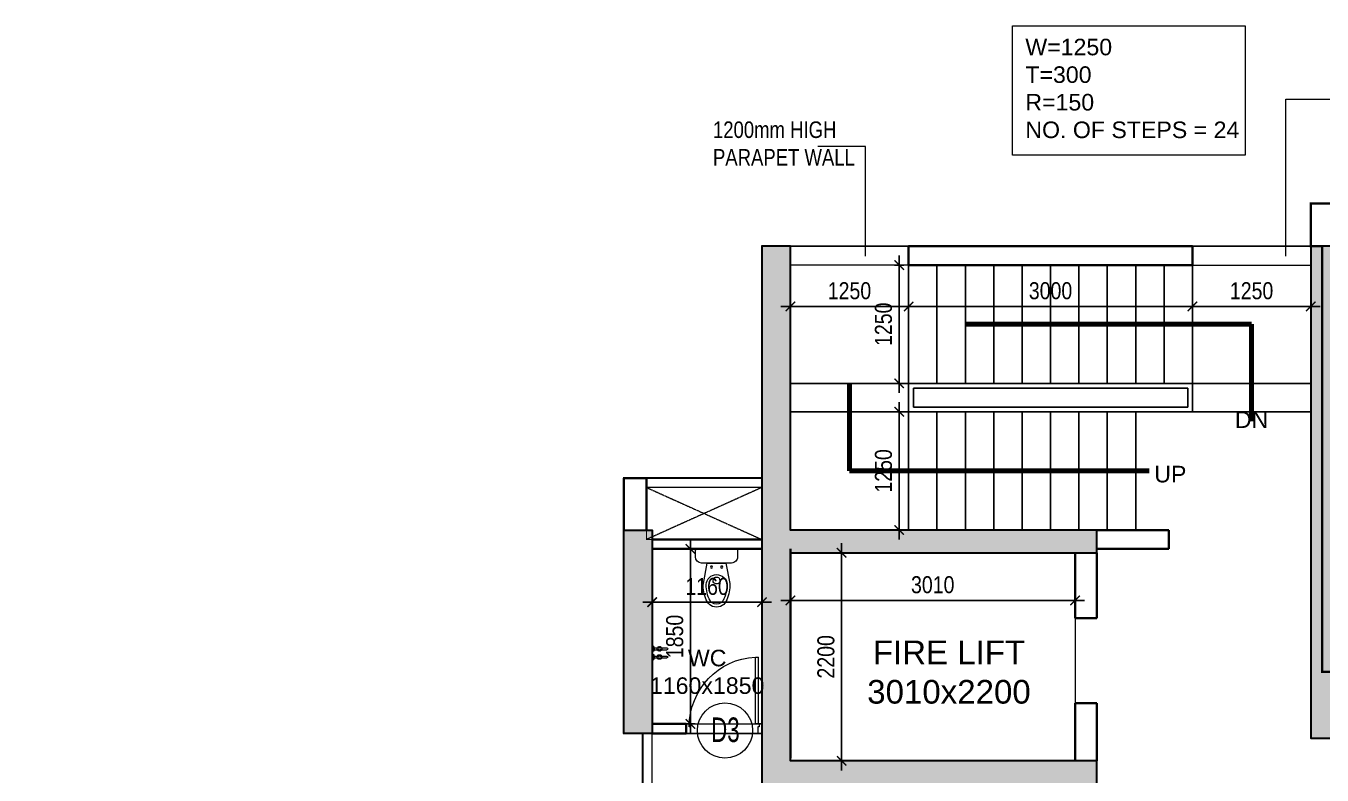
# Model space of a CAD drawing. Header units: millimetres. Extents: x 3650 to 49311, y 3096 to 28325.
# Drawn here: x 16007 to 29706, y 19191 to 27109 of the extents above; entities that cross this region are included whole.
import ezdxf
from ezdxf.enums import TextEntityAlignment as Align

# ---------------------------------------------------------------- set-up
doc = ezdxf.new("R2010")
doc.units = ezdxf.units.MM
doc.linetypes.add('HIDDEN', pattern=[0.375, 0.25, -0.125])
for name, color, linetype, lineweight in [('13SC1', 7, 'Continuous', 15), ('25GR1', 7, 'Continuous', 15), ('DIM', 23, 'Continuous', 25), ('DIM 02', 13, 'Continuous', 15), ('DOOR', 36, 'Continuous', 15), ('ELE', 36, 'Continuous', 20), ('FIXTURE', 8, 'Continuous', 9), ('GPMTAG', 7, 'Continuous', 15), ('HATCH', 8, 'Continuous', 13), ('Railing', 34, 'Continuous', 20), ('S-COLUMN HATCH', 254, 'Continuous', 13), ('S-TYPICAL COLUMN', 240, 'Continuous', 30), ('STAIR', 6, 'Continuous', 25), ('TEXT', 7, 'Continuous', 20), ('WALL', 40, 'Continuous', 35)]:
    doc.layers.add(name, color=color, linetype=linetype, lineweight=lineweight)
doc.layers.add('AREA', color=1, linetype='Continuous')
doc.styles.add('arial', font='arial.ttf', dxfattribs={"width": 0.75})
doc.styles.add('ARIAL-NARROW', font='')
doc.styles.add('MM', font='arial.ttf', dxfattribs={"width": 0.65})
doc.styles.get("Standard").update_dxf_attribs({"font": 'arial.ttf'})
doc.styles.add('STYOTY', font='ROMANS.shx', dxfattribs={"width": 0.65, "height": 200})
doc.styles.add('SUNIL', font='romans.shx', dxfattribs={"height": 90})
doc.styles.get('ARIAL-NARROW').set_extended_font_data('Arial Narrow')
doc.dimstyles.new('MM', dxfattribs={"dimscale": 100, "dimtxt": 2, "dimasz": 1, "dimexe": 0.5, "dimexo": 0.5, "dimgap": 0.25, "dimtad": 1, "dimdec": 3, "dimdsep": 46, "dimtxsty": 'MM', "dimblk": 'ARCHTICK', "dimcen": -3, "dimdle": 0.5, "dimadec": 0, "dimazin": 0, "dimtfac": 1, "dimtdec": 3, "dimtofl": 0, "dimtmove": 2, "dimatfit": 3, "dimfxl": 1, "dimtolj": 1, "dimtzin": 0, "dimlwd": -1, "dimlwe": -1, "dimarcsym": 0})
doc.dimstyles.new('MM 75', dxfattribs={"dimscale": 100, "dimtxt": 1.8, "dimasz": 1, "dimexe": 0.5, "dimexo": 0.5, "dimgap": 0.75, "dimtad": 1, "dimdec": 4, "dimdsep": 46, "dimtxsty": 'ARIAL-NARROW', "dimblk": 'ARCHTICK', "dimcen": -3, "dimdle": 1, "dimadec": 0, "dimazin": 0, "dimtfac": 1, "dimtdec": 4, "dimtofl": 0, "dimtmove": 1, "dimatfit": 3, "dimfxl": 1, "dimtolj": 1, "dimtzin": 0, "dimlwd": -1, "dimlwe": -1, "dimarcsym": 0})
doc.dimstyles.new('SUB- DIM', dxfattribs={"dimscale": 200, "dimtxt": 2.5, "dimasz": 1, "dimexe": 1, "dimexo": 1, "dimgap": 0.5, "dimtad": 1, "dimdec": 4, "dimrnd": 5, "dimdsep": 46, "dimtxsty": 'arial', "dimblk": 'ARCHTICK', "dimcen": -1.5, "dimdle": 1, "dimadec": 0, "dimazin": 0, "dimtfac": 1, "dimtdec": 4, "dimtofl": 0, "dimtmove": 1, "dimatfit": 3, "dimldrblk": 'DOTSMALL', "dimfxl": 1, "dimtolj": 1, "dimtzin": 0, "dimlwd": 13, "dimlwe": 13, "dimarcsym": 0})

# ---------------------------------------------------------------- blocks, each defined once
blk = doc.blocks.new('G$C249D5FE5')
at = {"layer": 'S-COLUMN HATCH'}
h = blk.add_hatch(color=256, dxfattribs=at)
h.dxf.hatch_style = 1
h.paths.add_polyline_path([(22374.99999998789, 15325.00000006275), (19134.99999999197, 15325.00000006275), (19134.99999999744, 18325.0000000617), (18835.00000002177, 18325.00000007311), (18835.00000001129, 12585.00000008586), (22374.99999998789, 12585.00000008586), (22374.99999998789, 12885.00000006449), (19134.99999998731, 12885.00000006449), (19134.9999999915, 15085.00000006275), (22374.99999998789, 15085.00000006275)])
h = blk.add_hatch(color=256, dxfattribs=at)
h.dxf.hatch_style = 1
h.paths.add_polyline_path([(24635.00000001804, 18325.00000002049), (24635.00000003551, 13125.00000002043), (24875.00000003248, 13125.00000002043), (24875.00000003248, 18325.00000002049)])
h = blk.add_hatch(color=256, dxfattribs=at)
h.dxf.hatch_style = 1
h.paths.add_polyline_path([(17675.00000002363, 13175.0000000213), (17375.00000002363, 13175.0000000213), (17375.00000002363, 15325.00000004203), (17675.00000002363, 15325.00000004203)])
at = {"layer": 'S-TYPICAL COLUMN', "ltscale": 500}
for points in [[(22375.00000000594, 15325.00000006275), (19135.0000000099, 15325.00000006275), (19135.00000001548, 18325.0000000617), (18835.00000003981, 18325.00000007311), (18835.00000002922, 12585.00000008586), (22375.00000000594, 12585.00000008586), (22375.00000000594, 12885.00000006449), (19135.00000000547, 12885.00000006449), (19135.00000000943, 15085.00000006275), (22375.00000000594, 15085.00000006275)], [(22374.99999998789, 15325.00000006275), (19134.99999999197, 15325.00000006275), (19134.99999999744, 18325.0000000617), (18835.00000002177, 18325.00000007311), (18835.00000001129, 12585.00000008586), (22374.99999998789, 12585.00000008586), (22374.99999998789, 12885.00000006449), (19134.99999998731, 12885.00000006449), (19134.9999999915, 15085.00000006275), (22374.99999998789, 15085.00000006275)]]:
    blk.add_lwpolyline(points, close=True, dxfattribs=at)
for points, elevation in [([(24635.00000001804, 18325.00000002049), (24635.00000003551, 13125.00000002043), (24875.00000003248, 13125.00000002043), (24875.00000003248, 18325.00000002049)], 1.230111079861956e-06), ([(17675.00000002363, 13175.0000000213), (17375.00000002363, 13175.0000000213), (17375.00000002363, 15325.00000004203), (17675.00000002363, 15325.00000004203)], -1.235097883594389e-06)]:
    blk.add_lwpolyline(points, close=True, dxfattribs=dict(at, elevation=elevation))
blk = doc.blocks.new('otyd')
at = {"layer": '13SC1', "color": 7}
blk.add_circle((0, -1.455191522836685e-11), 250, dxfattribs=at)
at = {"layer": '25GR1', "color": 1, "true_color": 0xf00000, "style": 'STYOTY', "width": 0.65, "flags": 1}
for tag, p in [('01', (0, -94.23371437488095)), ('02', (3.236425106180832, -587.900374641591))]:
    blk.add_attdef(tag, text='', height=200, dxfattribs=at).set_placement(p, align=Align.CENTER)
blk = doc.blocks.new('A$C4FE840BA')
at = {"layer": 'FIXTURE'}
for points in [[(14.1208601448161, 24.44407391432469, 0.1817979282729892), (11.68713448963535, 26.63839633574389, 0.189235349368511), (7.865384016782628, 26.63839634162286, 0.1817979290515732), (5.431658348403288, 24.44407391521963, 0.1157038047349645), (3.583264775370478, 17.11443053686525, 0.0492379327700752), (3.67288941456354, 16.02054373063583), (5.403634847971261, 6.517242860092665), (14.14888364478247, 6.517242860092665), (15.87962907819019, 16.02054373063583, 0.0492379327701343), (15.9692537173978, 17.11443053686525, 0.1157038047194663)], [(12.79538422486803, 23.9656259718322, 0.1299076688107221), (11.8235350587056, 25.0109396881453, 0.2891179676287827), (7.732524499951977, 25.01317402705172, 0.1304974936280133), (6.756481293414253, 23.96320676437608, 0.1279392936789841), (4.980432205353281, 16.54199187876656, 0.9694355591215976), (14.58155617966258, 16.5419918788757, 0.127945412648691)], [(11.29122837315662, 14.77901260793442, 0.2734446899225714), (11.0670417483343, 15.6996077006188, 0.1643553333346463), (9.780994192507933, 16.17244953594491, 0.1779961486487064), (8.467335801789886, 15.69055698376178, 0.261325117327393), (8.255854635965079, 14.8044457919168), (8.548642814203049, 13.54162142039422, 0.2535526231497571), (9.315476951436722, 13.07610417932301), (10.24651143357914, 13.07610417932301, 0.2800786434256857), (10.98599248583195, 13.54162142039422)], [(16.75862873306323, 6.517242860092665), (2.793111500970553, 6.517242860092665, 0.4142135623731086), (8.0545578385e-06, 3.724139413679949), (8.0545578385e-06, 0.9310359672599589, 0.4142135623730839), (0.9310425366857088, 1.4851175365e-06), (18.62069769734808, 1.4851175365e-06, 0.4142135623730839), (19.5517321794905, 0.9310359672599589), (19.5517321794905, 3.724139413679949, 0.4142135623731152)]]:
    blk.add_lwpolyline(points, format="xyb", close=True, dxfattribs=at)
for centre in [(7.394878980398062, 8.37931182437751), (12.16710940471967, 8.37931182437751)]:
    blk.add_circle(centre, 0.4732163856912507, dxfattribs=at)
blk = doc.blocks.new('TAP')
at = {"layer": 'FIXTURE'}
for p, q in [((2306319.409131559, -385796.387249271), (2306319.409131559, -385733.1249583761)), ((2306338.575798225, -385796.387249271), (2306338.575798225, -385733.1249583761)), ((2306405.768827665, -385796.387249271), (2306405.768827665, -385733.1249583761)), ((2306424.935494332, -385796.387249271), (2306424.935494332, -385733.1249583761)), ((2306303.436909336, -385873.6805139581), (2306354.548020447, -385873.6805139581)), ((2306303.436909336, -385876.8749583761), (2306303.436909336, -385873.6805139581)), ((2306303.436909336, -385876.8749583761), (2306354.548020447, -385876.8749583761)), ((2306316.214687114, -385871.2753948668), (2306316.214687114, -385864.0971806148)), ((2306316.214687114, -385864.0971806148), (2306341.77024267, -385864.0971806148)), ((2306319.409131559, -385864.0971806148), (2306319.409131559, -385829.5848897496)), ((2306322.603576003, -385870.6828371683), (2306322.603576003, -385864.0971806148)), ((2306335.381353781, -385870.6828371683), (2306335.381353781, -385864.0971806148)), ((2306338.575798225, -385864.0971806148), (2306338.575798225, -385829.5848897496)), ((2306341.77024267, -385871.2753948668), (2306341.77024267, -385864.0971806148)), ((2306354.548020447, -385876.8749583761), (2306354.548020447, -385873.6805139581)), ((2306389.796605443, -385873.6805139581), (2306389.796605443, -385876.8749583761)), ((2306389.796605443, -385873.6805139581), (2306440.907716554, -385873.6805139581)), ((2306389.796605443, -385876.8749583761), (2306440.907716554, -385876.8749583761)), ((2306402.57438322, -385864.0971806148), (2306428.129938776, -385864.0971806148)), ((2306402.57438322, -385871.2753948668), (2306402.57438322, -385864.0971806148)), ((2306405.768827665, -385864.0971806148), (2306405.768827665, -385829.5848897496)), ((2306408.963272109, -385870.6828371683), (2306408.963272109, -385864.0971806148)), ((2306421.741049887, -385870.6828371683), (2306421.741049887, -385864.0971806148)), ((2306424.935494332, -385864.0971806148), (2306424.935494332, -385829.5848897496)), ((2306428.129938776, -385871.2753948668), (2306428.129938776, -385864.0971806148)), ((2306440.907716554, -385873.6805139581), (2306440.907716554, -385876.8749583761))]:
    blk.add_line(p, q, dxfattribs=at)
for centre in [(2306328.992464892, -385812.9860695103), (2306415.352160998, -385812.9860695103)]:
    blk.add_circle(centre, 12.77777777777777, dxfattribs=at)
for centre, radius, start, end in [((2306328.992464892, -385733.1249583761), 9.583333333333332, 0, 180), ((2306415.352160998, -385733.1249583761), 9.583333333333332, 0, 180), ((2306328.992464892, -385974.3055139581), 103.8194444444444, 75.74996737156552, 104.2500326284345), ((2306306.232048225, -385805.5050823191), 1.59722222222222, 161.8051277195081, 249.5126847354428), ((2306306.232048225, -385820.4670567015), 1.59722222222222, 110.4873152645572, 198.1948722804919), ((2306328.992464892, -385812.9860695103), 25.55555555555555, 138.194874131464, 161.8051277195081), ((2306328.992464892, -385812.9860695103), 25.55555555555555, 198.1948722804919, 221.805125868536), ((2306303.436909336, -385812.9860695103), 6.388888888888888, 290.4873152645571, 69.51268473544283), ((2306311.13353161, -385797.0154640476), 1.59722222222222, 50.48731504008067, 138.194874131464), ((2306311.13353161, -385828.9566749433), 1.59722222222222, 221.805125868536, 309.5126849599193), ((2306316.214687114, -385790.8543091813), 6.388888888888888, 230.4873150400806, 9.512685979017574), ((2306316.214687114, -385835.1178298095), 6.388888888888888, 350.4873140209824, 129.5126849599193), ((2306324.090981506, -385789.5344768862), 1.59722222222222, 101.8051273515779, 189.5126859790176), ((2306324.090981506, -385836.4376621345), 1.59722222222222, 170.4873140209824, 258.1948726484221), ((2306328.992464892, -385812.9860695103), 25.55555555555555, 78.1948726484221, 101.8051273515779), ((2306328.992464892, -385812.9860695103), 25.55555555555555, 258.1948726484221, 281.8051273515779), ((2306333.893948277, -385789.5344768862), 1.59722222222222, 350.4873140209824, 78.1948726484221), ((2306333.893948277, -385836.4376621345), 1.59722222222222, 281.8051273515779, 9.512685979017574), ((2306341.77024267, -385790.8543091813), 6.388888888888888, 170.4873140209824, 309.5126849599193), ((2306341.77024267, -385835.1178298095), 6.388888888888888, 50.48731504008067, 189.5126859790176), ((2306346.851398173, -385797.0154640476), 1.59722222222222, 41.80512586853605, 129.5126849599193), ((2306346.851398173, -385828.9566749433), 1.59722222222222, 230.4873150400806, 318.194874131464), ((2306328.992464892, -385812.9860695103), 25.55555555555555, 18.19487228049189, 41.80512586853605), ((2306328.992464892, -385812.9860695103), 25.55555555555555, 318.194874131464, 341.8051277195081), ((2306354.548020447, -385812.9860695103), 6.388888888888888, 110.4873152645572, 249.5126847354428), ((2306351.752881559, -385805.5050823191), 1.59722222222222, 290.4873152645571, 18.19487228049189), ((2306351.752881559, -385820.4670567015), 1.59722222222222, 341.8051277195081, 69.51268473544283), ((2306415.352160998, -385974.3055139581), 103.8194444444444, 75.74996737156528, 104.2500326284347), ((2306392.591744332, -385805.5050823191), 1.59722222222222, 161.8051277195081, 249.5126847354426), ((2306392.591744332, -385820.4670567015), 1.59722222222222, 110.4873152645574, 198.1948722804919), ((2306415.352160998, -385812.9860695103), 25.55555555555555, 138.1948741314639, 161.8051277195081), ((2306415.352160998, -385812.9860695103), 25.55555555555555, 198.1948722804919, 221.8051258685361), ((2306389.796605443, -385812.9860695103), 6.388888888888888, 290.4873152645574, 69.51268473544258), ((2306397.493227717, -385797.0154640476), 1.59722222222222, 50.48731504008092, 138.1948741314639), ((2306397.493227717, -385828.9566749433), 1.59722222222222, 221.8051258685361, 309.5126849599191), ((2306402.57438322, -385790.8543091813), 6.388888888888888, 230.4873150400809, 9.512685979017546), ((2306402.57438322, -385835.1178298095), 6.388888888888888, 350.4873140209824, 129.5126849599191), ((2306410.450677613, -385789.5344768862), 1.59722222222222, 101.805127351578, 189.5126859790175), ((2306410.450677613, -385836.4376621345), 1.59722222222222, 170.4873140209825, 258.1948726484219), ((2306415.352160998, -385812.9860695103), 25.55555555555555, 78.194872648422, 101.805127351578), ((2306415.352160998, -385812.9860695103), 25.55555555555555, 258.1948726484219, 281.8051273515781), ((2306420.253644384, -385789.5344768862), 1.59722222222222, 350.4873140209824, 78.194872648422), ((2306420.253644384, -385836.4376621345), 1.59722222222222, 281.8051273515781, 9.512685979017546), ((2306428.129938776, -385790.8543091813), 6.388888888888888, 170.4873140209825, 309.5126849599191), ((2306428.129938776, -385835.1178298095), 6.388888888888888, 50.48731504008092, 189.5126859790175), ((2306433.211094279, -385797.0154640476), 1.59722222222222, 41.8051258685361, 129.5126849599191), ((2306433.211094279, -385828.9566749433), 1.59722222222222, 230.4873150400809, 318.1948741314639), ((2306415.352160998, -385812.9860695103), 25.55555555555555, 18.19487228049187, 41.8051258685361), ((2306415.352160998, -385812.9860695103), 25.55555555555555, 318.1948741314639, 341.8051277195081), ((2306440.907716554, -385812.9860695103), 6.388888888888888, 110.4873152645574, 249.5126847354426), ((2306438.112577665, -385805.5050823191), 1.59722222222222, 290.4873152645574, 18.19487228049187), ((2306438.112577665, -385820.4670567015), 1.59722222222222, 341.8051277195081, 69.51268473544258)]:
    blk.add_arc(centre, radius, start, end, dxfattribs=at)
blk = doc.blocks.new('d900')
for p, q in [((42.4066579581704, 115), (42.4066579581704, 908.9159639920108)), ((77.4066579581704, 908.9159639920108), (42.4066579581704, 908.9159639920108)), ((77.4066579581704, 115), (77.4066579581704, 908.9159639920108)), ((0, 115), (35, 115)), ((0, 115), (0, 0)), ((0, 0), (50, 0)), ((35, 115), (35, 80)), ((35, 80), (50, 80)), ((42.4066579581704, 115), (77.4066579581704, 115)), ((50, 80), (50, 0)), ((850, 80), (865, 80)), ((850, 80), (850, 0)), ((850, 0), (900, 0)), ((865, 115), (865, 80)), ((865, 115), (900, 115)), ((900, 115), (900, 0))]:
    blk.add_line(p, q)
blk.add_arc((35, 80), 829.9999999999999, 0, 87.07134834788572)
blk = doc.blocks.new('G$CBA076474')
at = {"layer": 'DOOR', "ltscale": 0.6}
blk.add_line((17890.00000001234, 13120.00000000099), (18690.00000001234, 13120.00000000099, -1.371554346343346e-09), dxfattribs=at)
at = {"layer": 'HATCH', "linetype": 'HIDDEN'}
for p, q in [((18690.00000003527, 15620.00000000099), (17470.00000000559, 15070.00000000087)), ((17470.00000000559, 15620.00000000087), (18690.00000001607, 15069.99999999872, -1.222186256200075e-06))]:
    blk.add_line(p, q, dxfattribs=at)
at = {"layer": 'Railing'}
for p, q in [((18690.00000003527, 15720.00000000099), (17470.00000000559, 15720.00000000087)), ((18690.00000003527, 15620.00000000099), (17470.00000000559, 15620.00000000087)), ((17429.99999999907, 11719.99999999977), (17429.99999999907, 13019.99999998015, -1.222186256200075e-06)), ((17529.99999999907, 11619.99999999977, -1.222186256200075e-06), (17529.99999999907, 13019.99999998015, -1.222186256200075e-06))]:
    blk.add_line(p, q, dxfattribs=at)
at = {"layer": 'WALL'}
for p, q in [((17470.00000000559, 15720.00000000087), (17230.00000000559, 15720.00000000087)), ((17230.00000000559, 15170.00000000087, -1.222186256200075e-06), (17230.00000000559, 15720.00000000087)), ((17470.00000002468, 15170.00000002579, -1.222186256200075e-06), (17470.00000000559, 15720.00000000087)), ((18690.00000003411, 15069.99999999872, -1.222186256200075e-06), (17530.00000002363, 15070.00000000087, -1.222186256200075e-06)), ((18690.00000003388, 14969.99999999872, -1.222186256200075e-06), (17530.00000002363, 14970.00000000087, -1.222186256200075e-06)), ((17890.00000001234, 13120.00000000087, -1.741074631257001e-07), (17530.00000002363, 13120.00000000087, -1.222186256200075e-06)), ((17890.00000001234, 13019.9999999979), (17530.00000002363, 13019.99999998015, -1.222186256200075e-06)), ((17890.00000001234, 13019.9999999979), (17890.00000001234, 13120.00000000087, -1.741074631257001e-07))]:
    blk.add_line(p, q, dxfattribs=at)
at = {"layer": 'DOOR', "ltscale": 0.6, "xscale": -0.888888888888921, "yscale": 0.888888888888921, "zscale": 0.888888888888921, "rotation": 359.9999999999997}
blk.add_blockref('d900', (18690.00000001234, 13020.00000000099, -1.374224346343495e-09), dxfattribs=at)
at = {"layer": 'FIXTURE', "ltscale": 0.2, "xscale": -22.78286289423707, "yscale": 22.78286289423707, "zscale": 22.78286289423706, "rotation": 180}
blk.add_blockref('A$C4FE840BA', (17987.27769145067, 14970.00003383611), dxfattribs=at)
at = {"layer": 'FIXTURE', "xscale": -1, "rotation": 269.9998612167917}
blk.add_blockref('TAP', (403413.7883646816, -2292501.946917669), dxfattribs=at)
blk = doc.blocks.new('G$C30D462EE')
at = {"layer": 'WALL'}
for p, q in [((-16650.00000000023, 9600.000000000116), (-15260.00000000047, 9600.000000000116)), ((-16650.00000000023, 9600.000000000116, -1.222186256200075e-06), (-16649.99999999953, 9149.999999999767, -1.222186256200075e-06))]:
    blk.add_line(p, q, dxfattribs=at)
blk = doc.blocks.new('_ArchTick')
at = {"color": 0, "linetype": 'ByBlock', "const_width": 0.15}
blk.add_lwpolyline([(-0.5, -0.5), (0.5, 0.5)], dxfattribs=at)
blk = doc.blocks.new('*D220')
at = {"layer": 'Defpoints', "color": 0}
for p in [(24381.84244011573, 21540.74831287684, 1.222186256200075e-06), (24381.84244011573, 19340.74831289931, 1.230102498084307e-06), (24627.82915456872, 19340.74831289932)]:
    blk.add_point(p, dxfattribs=at)
at = {"layer": 'DIM'}
for p, q in [((24431.84244011573, 21540.74831287684), (24677.82915456872, 21540.74831287685)), ((24627.82915456872, 21640.74831287685), (24627.82915456872, 19240.74831289932)), ((24431.84244011573, 19340.74831289931), (24677.82915456872, 19340.74831289932))]:
    blk.add_line(p, q, dxfattribs=at)
at = {"layer": 'DIM', "xscale": 100, "yscale": 100, "zscale": 100}
for p, rotation in [((24627.82915456872, 21540.74831287685), 90), ((24627.82915456872, 19340.74831289932), 270)]:
    blk.add_blockref('_ArchTick', p, dxfattribs=dict(at, rotation=rotation))
at = {"layer": 'DIM', "color": 3, "insert": (24462.82915456871, 20440.74831288807), "char_height": 180, "attachment_point": 5, "rotation": 90, "style": 'ARIAL-NARROW'}
blk.add_mtext('\\A1;2200', dxfattribs=at)
blk = doc.blocks.new('*D221')
at = {"layer": 'Defpoints', "color": 0}
for p in [(24086.2937681202, 21192.84006551547, 1.230102498084307e-06), (27096.29376812707, 21215.74831287637, 1.222177674422426e-06), (27096.29376812707, 21036.8037167955)]:
    blk.add_point(p, dxfattribs=at)
at = {"layer": 'DIM'}
for p, q in [((24086.2937681202, 21142.84006551547), (24086.2937681202, 20986.8037167955)), ((27096.29376812707, 21165.74831287637), (27096.29376812707, 20986.8037167955)), ((23986.2937681202, 21036.8037167955), (27196.29376812707, 21036.8037167955))]:
    blk.add_line(p, q, dxfattribs=at)
at = {"layer": 'DIM', "xscale": 100, "yscale": 100, "zscale": 100, "rotation": 180}
blk.add_blockref('_ArchTick', (24086.2937681202, 21036.8037167955), dxfattribs=at)
at = {"layer": 'DIM', "xscale": 100, "yscale": 100, "zscale": 100}
blk.add_blockref('_ArchTick', (27096.29376812707, 21036.8037167955), dxfattribs=at)
at = {"layer": 'DIM', "color": 3, "insert": (25591.29376812364, 21201.8037167955), "char_height": 180, "attachment_point": 5, "style": 'ARIAL-NARROW'}
blk.add_mtext('\\A1;3010', dxfattribs=at)
blk = doc.blocks.new('*D267')
at = {"layer": 'Defpoints', "color": 0}
for p in [(22626.29376817352, 21190.77913463918, 1.227183533260984e-06), (23786.29376816188, 21190.77913463918, 1.227192115038633e-06), (23786.29376816188, 21018.68022060981)]:
    blk.add_point(p, dxfattribs=at)
at = {"layer": 'DIM'}
for p, q in [((22626.29376817352, 21140.77913463918), (22626.29376817352, 20968.68022060981)), ((23786.29376816188, 21140.77913463918), (23786.29376816188, 20968.68022060981)), ((22526.29376817352, 21018.68022060981), (23886.29376816188, 21018.68022060981))]:
    blk.add_line(p, q, dxfattribs=at)
at = {"layer": 'DIM', "xscale": 100, "yscale": 100, "zscale": 100, "rotation": 180}
blk.add_blockref('_ArchTick', (22626.29376817352, 21018.68022060981), dxfattribs=at)
at = {"layer": 'DIM', "xscale": 100, "yscale": 100, "zscale": 100}
blk.add_blockref('_ArchTick', (23786.29376816188, 21018.68022060981), dxfattribs=at)
at = {"layer": 'DIM', "color": 3, "insert": (23206.2937681677, 21183.68022060981), "char_height": 180, "attachment_point": 5, "style": 'ARIAL-NARROW'}
blk.add_mtext('\\A1;1160', dxfattribs=at)
blk = doc.blocks.new('*D268')
at = {"layer": 'Defpoints', "color": 0}
for p in [(22806.17189796697, 21580.74831287684, 1.227192115038633e-06), (23029.90048620511, 21580.74831287684), (22806.17189796697, 19730.74831287684, 1.227382699838056e-06)]:
    blk.add_point(p, dxfattribs=at)
at = {"layer": 'DIM'}
for p, q in [((23029.90048620511, 19630.74831287684), (23029.90048620511, 21680.74831287684)), ((22856.17189796697, 21580.74831287684), (23079.90048620511, 21580.74831287684)), ((22856.17189796697, 19730.74831287684), (23079.90048620511, 19730.74831287684))]:
    blk.add_line(p, q, dxfattribs=at)
at = {"layer": 'DIM', "xscale": 100, "yscale": 100, "zscale": 100}
for p, rotation in [((23029.90048620511, 21580.74831287684), 90), ((23029.90048620511, 19730.74831287684), 270)]:
    blk.add_blockref('_ArchTick', p, dxfattribs=dict(at, rotation=rotation))
at = {"layer": 'DIM', "color": 3, "insert": (22864.90048620511, 20655.74831287684), "char_height": 180, "attachment_point": 5, "rotation": 90, "style": 'ARIAL-NARROW'}
blk.add_mtext('\\A1;1850', dxfattribs=at)
blk = doc.blocks.new('*D305')
at = {"layer": 'Defpoints', "color": 0}
for p in [(24086.2937681266, 24580.74831287561, 1.222186256200075e-06), (25336.29376812754, 24580.74831287561, 1.222186256200075e-06), (24086.2937681266, 24144.13677296082)]:
    blk.add_point(p, dxfattribs=at)
at = {"layer": 'DIM'}
for p, q in [((24086.2937681266, 24530.74831287561), (24086.2937681266, 24094.13677296082)), ((25336.29376812754, 24530.74831287561), (25336.29376812754, 24094.13677296082)), ((25436.29376812754, 24144.13677296082), (23986.2937681266, 24144.13677296082))]:
    blk.add_line(p, q, dxfattribs=at)
at = {"layer": 'DIM', "xscale": 100, "yscale": 100, "zscale": 100, "rotation": 180}
blk.add_blockref('_ArchTick', (24086.2937681266, 24144.13677296082), dxfattribs=at)
at = {"layer": 'DIM', "xscale": 100, "yscale": 100, "zscale": 100}
blk.add_blockref('_ArchTick', (25336.29376812754, 24144.13677296082), dxfattribs=at)
at = {"layer": 'DIM', "color": 3, "insert": (24711.29376812707, 24309.13677296082), "char_height": 180, "attachment_point": 5, "style": 'ARIAL-NARROW'}
blk.add_mtext('\\A1;1250', dxfattribs=at)
blk = doc.blocks.new('*D306')
at = {"layer": 'Defpoints', "color": 0}
for p in [(25336.29376812754, 24580.74831287561, 1.222186256200075e-06), (28336.29376812754, 24580.74831287561, 1.222186256200075e-06), (28336.29376812754, 24144.13677296082)]:
    blk.add_point(p, dxfattribs=at)
at = {"layer": 'DIM'}
for p, q in [((25336.29376812754, 24530.74831287561), (25336.29376812754, 24094.13677296082)), ((28336.29376812754, 24530.74831287561), (28336.29376812754, 24094.13677296082)), ((25236.29376812754, 24144.13677296082), (28436.29376812754, 24144.13677296082))]:
    blk.add_line(p, q, dxfattribs=at)
at = {"layer": 'DIM', "xscale": 100, "yscale": 100, "zscale": 100, "rotation": 180}
blk.add_blockref('_ArchTick', (25336.29376812754, 24144.13677296082), dxfattribs=at)
at = {"layer": 'DIM', "xscale": 100, "yscale": 100, "zscale": 100}
blk.add_blockref('_ArchTick', (28336.29376812754, 24144.13677296082), dxfattribs=at)
at = {"layer": 'DIM', "color": 3, "insert": (26836.29376812754, 24309.13677296082), "char_height": 180, "attachment_point": 5, "style": 'ARIAL-NARROW'}
blk.add_mtext('\\A1;3000', dxfattribs=at)
blk = doc.blocks.new('*D307')
at = {"layer": 'Defpoints', "color": 0}
for p in [(28336.29376812754, 24580.74831287561, 1.222186256200075e-06), (29586.29376812847, 24580.74831287561, 1.222186256200075e-06), (29586.29376812847, 24144.13677296082)]:
    blk.add_point(p, dxfattribs=at)
at = {"layer": 'DIM'}
for p, q in [((28336.29376812754, 24530.74831287561), (28336.29376812754, 24094.13677296082)), ((29586.29376812847, 24530.74831287561), (29586.29376812847, 24094.13677296082)), ((28236.29376812754, 24144.13677296082), (29686.29376812847, 24144.13677296082))]:
    blk.add_line(p, q, dxfattribs=at)
at = {"layer": 'DIM', "xscale": 100, "yscale": 100, "zscale": 100, "rotation": 180}
blk.add_blockref('_ArchTick', (28336.29376812754, 24144.13677296082), dxfattribs=at)
at = {"layer": 'DIM', "xscale": 100, "yscale": 100, "zscale": 100}
blk.add_blockref('_ArchTick', (29586.29376812847, 24144.13677296082), dxfattribs=at)
at = {"layer": 'DIM', "color": 3, "insert": (28961.293768128, 24309.13677296082), "char_height": 180, "attachment_point": 5, "style": 'ARIAL-NARROW'}
blk.add_mtext('\\A1;1250', dxfattribs=at)
blk = doc.blocks.new('*D308')
at = {"layer": 'Defpoints', "color": 0}
for p in [(25236.32243535294, 24580.74831287563), (25336.29376812755, 24580.74831287563, 1.222186256200075e-06), (25336.29376812755, 23330.74831287562, 1.222186256200075e-06)]:
    blk.add_point(p, dxfattribs=at)
at = {"layer": 'DIM'}
for p, q in [((25236.32243535295, 23230.74831287562), (25236.32243535294, 24680.74831287563)), ((25286.29376812755, 24580.74831287563), (25186.32243535294, 24580.74831287563)), ((25286.29376812755, 23330.74831287562), (25186.32243535295, 23330.74831287562))]:
    blk.add_line(p, q, dxfattribs=at)
at = {"layer": 'DIM', "xscale": 100, "yscale": 100, "zscale": 100}
for p, rotation in [((25236.32243535294, 24580.74831287563), 90), ((25236.32243535295, 23330.74831287562), 270)]:
    blk.add_blockref('_ArchTick', p, dxfattribs=dict(at, rotation=rotation))
at = {"layer": 'DIM', "color": 3, "insert": (25071.32243535294, 23955.74831287561), "char_height": 180, "attachment_point": 5, "rotation": 90, "style": 'ARIAL-NARROW'}
blk.add_mtext('\\A1;1250', dxfattribs=at)
blk = doc.blocks.new('*D309')
at = {"layer": 'Defpoints', "color": 0}
for p in [(25336.29376812685, 23030.74831287661, 1.222186256200075e-06), (25236.32243535294, 21780.74831287661), (25336.29376812685, 21780.74831287661, 1.222186256200075e-06)]:
    blk.add_point(p, dxfattribs=at)
at = {"layer": 'DIM'}
for p, q in [((25286.29376812685, 23030.74831287661), (25186.32243535294, 23030.74831287661)), ((25236.32243535294, 23130.74831287661), (25236.32243535294, 21680.74831287661)), ((25286.29376812685, 21780.74831287661), (25186.32243535294, 21780.74831287661))]:
    blk.add_line(p, q, dxfattribs=at)
at = {"layer": 'DIM', "xscale": 100, "yscale": 100, "zscale": 100}
for p, rotation in [((25236.32243535294, 23030.74831287661), 90), ((25236.32243535294, 21780.74831287661), 270)]:
    blk.add_blockref('_ArchTick', p, dxfattribs=dict(at, rotation=rotation))
at = {"layer": 'DIM', "color": 3, "insert": (25071.32243535294, 22405.7483128766), "char_height": 180, "attachment_point": 5, "rotation": 90, "style": 'ARIAL-NARROW'}
blk.add_mtext('\\A1;1250', dxfattribs=at)
blk = doc.blocks.new('G$CFD200602')
at = {"layer": 'AREA', "const_width": 25}
blk.add_lwpolyline([(2423.479048776266, 20371.99802888591), (1033.479048776615, 20371.99802888375), (1033.479048794659, 19921.99802897328), (1153.479048802343, 19921.99802893198), (1153.479048802343, 15421.99802888588), (2223.479048776033, 15421.99802888588)], dxfattribs=at)

msp = doc.modelspace()

# ---------------------------------------------------------------- linework, layer by layer
at = {"layer": 'Defpoints', "const_width": 20, "elevation": -9.469942362455873e-09}
msp.add_lwpolyline([(30976.29376812754, 25230.74831287596), (29586.29376812777, 25230.74831287596), (29586.29376812847, 24780.74831287561), (23786.29376816851, 24780.74831287561), (23786.29376816875, 22330.74831287672), (22326.29376813429, 22330.7483128766), (22326.29376815233, 19630.74831285588), (23786.29376815903, 19630.7483128532), (23786.29376813999, 19040.74831292043), (24324.07154590575, 19040.74831292049), (24326.29376812777, 17740.74831287544), (23846.29376811613, 17740.74831287544), (23846.29376811613, 17040.74831287544), (21396.29376814674, 17040.7483128755), (21396.2937681145, 16530.74831287544), (11966.29376814558, 16530.74831287544)], dxfattribs=at)
at = {"layer": 'Defpoints', "color": 1, "const_width": 10, "elevation": 1.212716313837619e-06}
msp.add_lwpolyline([(22566.29376813778, 22230.7483128766), (23786.29376814477, 22230.7483128766), (23786.29376814477, 21680.74831287445), (22566.29376813778, 21680.74831287445)], close=True, dxfattribs=at)
at = {"layer": 'Defpoints', "color": 2, "const_width": 20, "elevation": -9.469942362455873e-09}
msp.add_lwpolyline([(22526.29376812777, 19630.74831285588), (23786.29376815903, 19630.74831287672), (23786.29376815903, 19040.74831292043), (24326.29376812777, 19040.74831292067), (24326.29376812777, 17740.74831287544), (23846.29376811613, 17740.74831287544), (23846.29376811613, 17040.74831287544), (21396.29376814674, 17040.74831300495), (21396.29376815943, 16530.74831287544), (11966.29376812754, 16530.74831287544), (11966.29376812754, 18330.7483128755), (22526.29376812777, 18330.7483128755)], close=True, dxfattribs=at)
at = {"layer": 'ELE'}
for p, q in [((25336.29376812754, 24780.74831287561, 1.212716313837619e-06), (24086.2937681266, 24780.74831287561, 1.212716313837619e-06)), ((28336.29376812754, 24780.74831287561, 1.212716313837619e-06), (29586.29376812847, 24780.74831287561, 1.212716313837619e-06)), ((25336.29376812754, 24580.74831287561, 1.212716313837619e-06), (24086.2937681266, 24580.74831287561, 1.212716313837619e-06)), ((28336.29376812754, 24580.74831287561, 1.212716313837619e-06), (29586.29376812847, 24580.74831287561, 1.212716313837619e-06)), ((27096.29376812707, 20850.74831287614, 1.212716313837619e-06), (27096.29376812707, 19950.74831287614, 1.212716313837619e-06))]:
    msp.add_line(p, q, dxfattribs=at)
at = {"layer": 'STAIR'}
for p, q in [((25336.29376812754, 24580.74831287561, 1.212716313837619e-06), (25336.29376812754, 23330.74831287561, 1.212716313837619e-06)), ((25636.29376812754, 24580.74831287561, 1.212716313837619e-06), (25636.29376812754, 23330.74831287561, 1.212716313837619e-06)), ((25936.29376812754, 24580.74831287561, 1.212716313837619e-06), (25936.29376812754, 23330.74831287561, 1.212716313837619e-06)), ((26236.29376812754, 24580.74831287561, 1.212716313837619e-06), (26236.29376812754, 23330.74831287561, 1.212716313837619e-06)), ((26536.29376812754, 24580.74831287561, 1.212716313837619e-06), (26536.29376812754, 23330.74831287561, 1.212716313837619e-06)), ((26836.29376812754, 24580.74831287561, 1.212716313837619e-06), (26836.29376812754, 23330.74831287561, 1.212716313837619e-06)), ((27136.29376812754, 24580.74831287561, 1.212716313837619e-06), (27136.29376812754, 23330.74831287561, 1.212716313837619e-06)), ((27436.29376812754, 24580.74831287561, 1.212716313837619e-06), (27436.29376812754, 23330.74831287561, 1.212716313837619e-06)), ((27736.29376812754, 24580.74831287561, 1.212716313837619e-06), (27736.29376812754, 23330.74831287561, 1.212716313837619e-06)), ((28036.29376812754, 24580.74831287561, 1.212716313837619e-06), (28036.29376812754, 23330.74831287561, 1.212716313837619e-06)), ((28336.29376812754, 24580.74831287561, 1.212716313837619e-06), (28336.29376812754, 23330.74831287561, 1.212716313837619e-06)), ((24086.29376812684, 23330.74831287561, 1.212716313837619e-06), (25336.29376812684, 23330.74831287561, 1.212716313837619e-06)), ((25336.29376812684, 23330.74831287561, 1.212716313837619e-06), (25336.29376812684, 23030.7483128766, 1.212716313837619e-06)), ((28336.29376812754, 23330.74831287561, 1.212716313837619e-06), (25336.29376812684, 23330.74831287561, 1.212716313837619e-06)), ((28336.29376812754, 23330.74831287561, 1.212716313837619e-06), (28336.29376812754, 23030.7483128766, 1.212716313837619e-06)), ((29586.29376812812, 23330.74831287561, 1.212716313837619e-06), (28336.29376812754, 23330.74831287561, 1.212716313837619e-06)), ((25386.29376812684, 23280.74831287561, 1.212716313837619e-06), (25386.29376812684, 23080.7483128766, 1.212716313837619e-06)), ((28286.29376812754, 23280.74831287561, 1.212716313837619e-06), (25386.29376812684, 23280.74831287561, 1.212716313837619e-06)), ((28286.29376812754, 23280.74831287561, 1.212716313837619e-06), (28286.29376812754, 23080.7483128766, 1.212716313837619e-06)), ((24086.29376812684, 23030.7483128766, 1.212716313837619e-06), (25336.29376812684, 23030.7483128766, 1.212716313837619e-06)), ((25336.29376812684, 23030.7483128766, 1.212716313837619e-06), (25336.29376812684, 21780.7483128766, 1.212716313837619e-06)), ((28336.29376812754, 23030.7483128766, 1.212716313837619e-06), (25336.29376812684, 23030.7483128766, 1.212716313837619e-06)), ((28286.29376812754, 23080.7483128766, 1.212716313837619e-06), (25386.29376812684, 23080.7483128766, 1.212716313837619e-06)), ((25636.29376812684, 23030.7483128766, 1.212716313837619e-06), (25636.29376812684, 21780.7483128766, 1.212716313837619e-06)), ((25936.29376812684, 23030.7483128766, 1.212716313837619e-06), (25936.29376812684, 21780.7483128766, 1.212716313837619e-06)), ((26236.29376812684, 23030.7483128766, 1.212716313837619e-06), (26236.29376812684, 21780.7483128766, 1.212716313837619e-06)), ((26536.29376812684, 23030.7483128766, 1.212716313837619e-06), (26536.29376812684, 21780.7483128766, 1.212716313837619e-06)), ((26836.29376812684, 23030.7483128766, 1.212716313837619e-06), (26836.29376812684, 21780.7483128766, 1.212716313837619e-06)), ((27136.29376812684, 23030.7483128766, 1.212716313837619e-06), (27136.29376812684, 21780.7483128766, 1.212716313837619e-06)), ((27436.29376812684, 23030.7483128766, 1.212716313837619e-06), (27436.29376812684, 21780.7483128766, 1.212716313837619e-06)), ((27736.29376812684, 23030.7483128766, 1.212716313837619e-06), (27736.29376812684, 21780.7483128766, 1.212716313837619e-06)), ((29586.29376812812, 23030.7483128766, 1.212716313837619e-06), (28336.29376812754, 23030.7483128766, 1.212716313837619e-06))]:
    msp.add_line(p, q, dxfattribs=at)
at = {"layer": 'TEXT', "ltscale": 500, "elevation": -9.469942362455873e-09}
msp.add_lwpolyline([(26434.52963814951, 27109.0567122728), (28891.99719972894, 27109.0567122728), (28891.99719972894, 25744.18814774706), (26434.52963814951, 25744.18814774706)], close=True, dxfattribs=at)
at = {"layer": 'WALL'}
for p, q in [((28336.29376812754, 24780.74831287561, 1.212716313837619e-06), (25336.29376812754, 24780.74831287561, 1.212716313837619e-06)), ((25336.29376812754, 24580.74831287561, 1.212716313837619e-06), (25336.29376812754, 24780.74831287561, 1.212716313837619e-06)), ((28336.29376812754, 24580.74831287561, 1.212716313837619e-06), (28336.29376812754, 24780.74831287561, 1.212716313837619e-06)), ((28336.29376812754, 24580.74831287561, 1.212716313837619e-06), (25336.29376812754, 24580.74831287561, 1.212716313837619e-06)), ((28086.29376812754, 21780.7483128766, 1.212716313837619e-06), (27326.29376811659, 21780.7483128766, -9.469942362455873e-09)), ((28086.29376812754, 21780.7483128766, 1.212716313837619e-06), (28086.29376812754, 21580.7483128766, 1.212716313837619e-06)), ((24086.29376812707, 21580.7483128766, 1.212716313837619e-06), (24086.2937681273, 19370.74831287567, 1.212716313837619e-06)), ((27096.29376812707, 21540.74831289738, -9.469942362455873e-09), (27096.29376812707, 20850.74831287614, 1.212716313837619e-06)), ((28086.29376812754, 21580.7483128766, 1.212716313837619e-06), (27326.29376812707, 21580.7483128766, 1.212716313837619e-06)), ((27326.29376811659, 21540.74831289738, -9.469942362455873e-09), (27326.29376812707, 20850.74831287614, 1.212716313837619e-06)), ((27096.2937681273, 20850.74831287614, 1.212716313837619e-06), (27326.29376812707, 20850.74831287614, 1.212716313837619e-06)), ((27096.2937681273, 19950.74831287614, 1.212716313837619e-06), (27096.2937681273, 19340.74831289907, 1.2206411374995e-06)), ((27096.2937681273, 19950.74831287614, 1.212716313837619e-06), (27326.2937681273, 19950.74831287614, 1.212716313837619e-06)), ((27326.2937681273, 19950.74831287614, 1.212716313837619e-06), (27326.2937681273, 19340.74831289907, 1.2206411374995e-06))]:
    msp.add_line(p, q, dxfattribs=at)

# ---------------------------------------------------------------- block references
at = {"layer": 'DIM 02'}
msp.add_blockref('G$CFD200602', (28552.81471935115, 4858.750283970485, -2.463397116636869e-06), dxfattribs=at)
at = {"layer": 'GPMTAG'}
ref = msp.add_blockref('otyd', (23395.50740827687, 19661.57038306624, -1.445216197129843e-08), dxfattribs=dict(at, xscale=1.167124152258039, yscale=1.167124152258039, zscale=1.167124152258039))
ref.add_attrib('01', 'D3', dxfattribs={"layer": '25GR1', "height": 259.3609226999999, "width": 0.65}).set_placement((23400.0095445113, 19540.23245154675, -1.44598805512973e-08), align=Align.CENTER)
at = {"layer": 'S-TYPICAL COLUMN'}
msp.add_blockref('G$C249D5FE5', (4951.293768128702, 6455.748312834638, -9.469942362455873e-09), dxfattribs=at)
at = {"layer": 'WALL'}
for name, p in [('G$C30D462EE', (46236.293768128, 15630.74831287585, 1.212716313837619e-06)), ('G$CBA076474', (5096.293768128702, 6610.748312875732, 1.212716313837619e-06))]:
    msp.add_blockref(name, p, dxfattribs=at)

# ---------------------------------------------------------------- texts
at = {"layer": 'TEXT', "ltscale": 500, "char_height": 175}
for s, insert, width, attachment_point in [('\\pxql;W=1250\\PT=300\\PR=150\\PNO. OF STEPS = 24', (26570.07763402452, 25920.90350543444, -9.469942362455873e-09), 2269.250445589889, 7), ('\\pxqc;{\\C0;DN}', (29126.49009598183, 22859.47255408821, 1.212716313837619e-06), 330.7404502045829, 9), ('\\pxqc;{\\C0;UP}', (28267.77978801119, 22281.95783833995, 1.212716313837619e-06), 330.7404502045829, 9), ('\\pxqc;{\\C0;WC 1160x1850}', (22704.29409789131, 20046.25496705853, 2.447832103798448e-06), 1006.129263301147, 7)]:
    msp.add_mtext(s, dxfattribs=dict(at, insert=insert, width=width, attachment_point=attachment_point))
at = {"layer": 'TEXT', "color": 7, "ltscale": 1000, "insert": (25200.4286157676, 26099.76356682826, -10.72131472299976), "char_height": 175, "width": 1931.829578572477, "attachment_point": 3, "style": 'SUNIL'}
msp.add_mtext('\\pxql;{\\W0.8;\\fArial|b0|i0|c0|p34;1200mm HIGH PARAPET WALL}', dxfattribs=at)
at = {"layer": 'TEXT', "color": 1, "ltscale": 500, "true_color": 0xf00000, "insert": (24938.28319514086, 19942.5866253295, 1.212732234487336e-06), "char_height": 250, "width": 1649.313114079556, "attachment_point": 7}
msp.add_mtext('\\pxqc;FIRE LIFT\\P3010x2200', dxfattribs=at)

# ---------------------------------------------------------------- dimensions: what is measured, and where the dimension line sits
at = {"layer": 'DIM'}
for base, p1, p2, override, picture, middle in [((25236.32243535294, 24580.74831287563, -9.469942362455873e-09), (25336.29376812754, 23330.74831287561, 1.212716313837619e-06), (25336.29376812754, 24580.74831287561, 1.212716313837619e-06), {"dimpost": '\\X', "dimtxsty": 'ARIAL-NARROW'}, '*D308', (25071.32243535294, 23955.74831287561, -9.469942362455873e-09)), ((25236.32243535294, 21780.74831287661, -9.469942362455873e-09), (25336.29376812684, 23030.7483128766, 1.212716313837619e-06), (25336.29376812684, 21780.7483128766, 1.212716313837619e-06), {"dimpost": '\\X', "dimtxsty": 'ARIAL-NARROW'}, '*D309', (25071.32243535294, 22405.7483128766, -9.469942362455873e-09)), ((23029.90048620511, 21580.74831287684, -1.44598805512973e-08), (22806.17189796697, 19730.74831287684, 1.212922819286758e-06), (22806.17189796697, 21580.74831287684, 1.212732234487336e-06), {"dimpost": '\\X'}, '*D268', (22864.90048620511, 20655.74831287684, -1.44598805512973e-08)), ((24627.82915456872, 19340.74831289932, -9.4540217127391e-09), (24381.84244011572, 21540.74831287684, 1.212732234487336e-06), (24381.84244011572, 19340.7483128993, 1.220648476371568e-06), {"dimpost": '\\X', "dimtxsty": 'ARIAL-NARROW'}, '*D220', (24462.82915456871, 20440.74831288807, -9.4540217127391e-09))]:
    dim = msp.add_linear_dim(base=base, p1=p1, p2=p2, angle=90, dimstyle='MM 75', override=override, dxfattribs=at)
    dim.commit()
    dim.dimension.update_dxf_attribs({"geometry": picture, "text_midpoint": middle})
for base, p1, p2, override, picture, middle in [((24086.2937681266, 24144.13677296082, -9.469942362455873e-09), (25336.29376812754, 24580.74831287561, 1.212716313837619e-06), (24086.2937681266, 24580.74831287561, 1.212716313837619e-06), {"dimpost": '\\X', "dimtxsty": 'ARIAL-NARROW'}, '*D305', (24711.29376812707, 24309.13677296082, -9.469942362455873e-09)), ((28336.29376812754, 24144.13677296082, -9.469942362455873e-09), (25336.29376812754, 24580.74831287561, 1.212716313837619e-06), (28336.29376812754, 24580.74831287561, 1.212716313837619e-06), {"dimpost": '\\X', "dimtxsty": 'ARIAL-NARROW'}, '*D306', (26836.29376812754, 24309.13677296082, -9.469942362455873e-09)), ((29586.29376812847, 24144.13677296082, -9.469942362455873e-09), (28336.29376812754, 24580.74831287561, 1.212716313837619e-06), (29586.29376812847, 24580.74831287561, 1.212716313837619e-06), {"dimpost": '\\X', "dimtxsty": 'ARIAL-NARROW'}, '*D307', (28961.293768128, 24309.13677296082, -9.469942362455873e-09)), ((23786.29376816188, 21018.68022060981, -1.44598805512973e-08), (22626.29376817352, 21190.77913463918, 1.212723652709687e-06), (23786.29376816188, 21190.77913463918, 1.212732234487336e-06), {"dimpost": '\\X'}, '*D267', (23206.2937681677, 21183.68022060981, -1.44598805512973e-08)), ((27096.29376812707, 21036.8037167955, -9.4540217127391e-09), (24086.2937681202, 21192.84006551547, 1.220648476371568e-06), (27096.29376812707, 21215.74831287637, 1.212723652709687e-06), {"dimpost": '\\X', "dimtxsty": 'ARIAL-NARROW'}, '*D221', (25591.29376812364, 21201.8037167955, -9.4540217127391e-09))]:
    dim = msp.add_linear_dim(base=base, p1=p1, p2=p2, dimstyle='MM 75', override=override, dxfattribs=at)
    dim.commit()
    dim.dimension.update_dxf_attribs({"geometry": picture, "text_midpoint": middle})

# ---------------------------------------------------------------- leaders
at = {"layer": 'TEXT', "color": 7, "ltscale": 1000, "has_arrowhead": 0}
for points in [[(29322.93077855508, 24674.10813560941, -2.463388511152415e-06), (29322.93077855508, 26333.52849255512, -2.463388511152415e-06), (29825.68505299077, 26333.52849255512, -2.463388511152415e-06)], [(24881.34769899488, 24674.10813560941, -2.463388511152415e-06), (24881.34769899488, 25835.66298294834, -2.463388511152415e-06), (24378.59342455919, 25835.66298294834, -2.463388511152415e-06)]]:
    msp.add_leader(points, dimstyle='SUB- DIM', override={"dimscale": 200, "dimtxt": 3, "dimasz": 1, "dimgap": 0.5, "dimtad": 0, "dimtxsty": 'arial', "dimclrd": 256, "dimldrblk": 'DotSmall', "dimlwd": 13}, dxfattribs=at)
at = {"layer": 'TEXT', "ltscale": 500, "has_arrowhead": 0}
for points in [[(25936.29376814628, 23955.74831287579, 1.212716313837619e-06), (28961.29376814698, 23955.74831287579, 1.212716313837619e-06), (28961.29376814698, 22929.95038907432, 1.212716313837619e-06)], [(24711.29376814558, 23330.74831287579, 1.212716313837619e-06), (24711.29376814558, 22405.74831287678, 1.212716313837619e-06), (27879.6132197566, 22405.74831287678, 1.212716313837619e-06)]]:
    msp.add_leader(points, dimstyle='MM', override={"dimscale": 100, "dimtxt": 2, "dimasz": 2, "dimgap": 0.25, "dimtad": 0, "dimtxsty": 'MM', "dimclrd": 256, "dimldrblk": 'Open90', "dimlwd": 65535}, dxfattribs=at)

doc.saveas('drawing.dxf')
